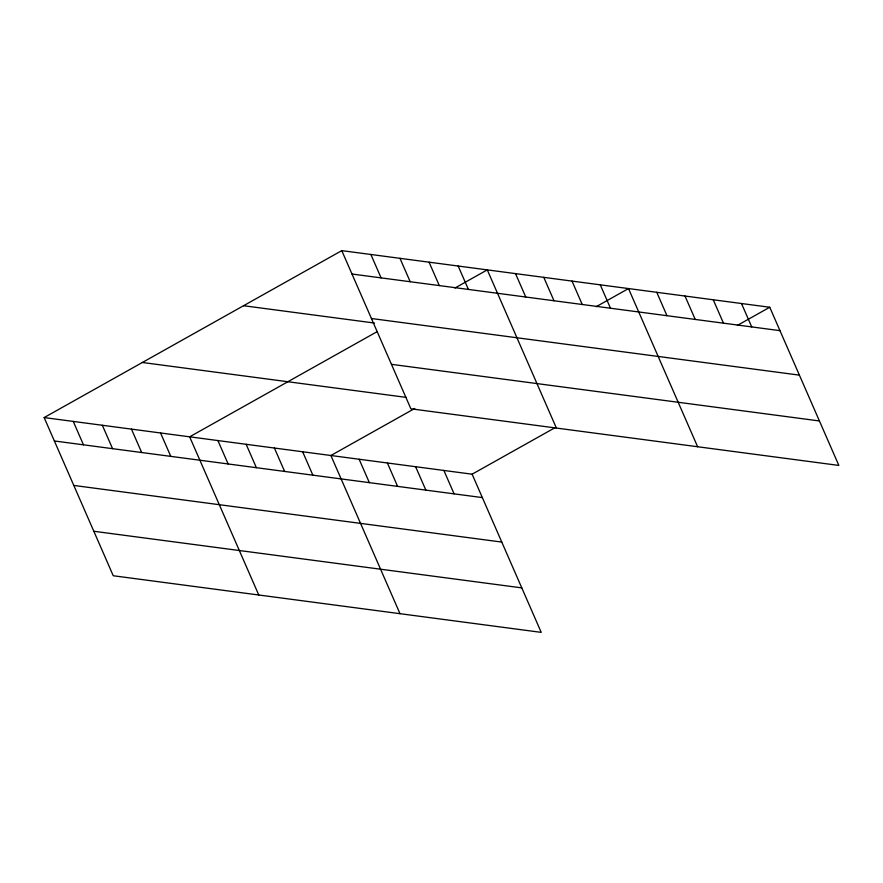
<?xml version="1.0" encoding="UTF-8"?>
<svg xmlns="http://www.w3.org/2000/svg" width="883" height="883" viewBox="0 0 883 883"><rect width="100%" height="100%" fill="white"/><g stroke="black" fill="none" stroke-linecap="round" stroke-linejoin="round"><path stroke-width="1.32" d="M44.15 417.571L472.118 474.193L541.224 632.371L113.256 575.749L44.15 417.571L341.776 250.629L769.744 307.251L838.85 465.429L410.882 408.807L341.776 250.629M377.306 331.566L189.657 436.82L258.763 594.999M454.944 288.024L487.284 269.878L556.389 428.056M414.734 408.476L330.893 455.507L399.999 613.685M596.18 306.71L628.508 288.564L697.614 446.743M472.118 474.193L554.767 427.836M737.404 325.397L769.744 307.251M351.997 274.028L779.965 330.65M371.423 318.509L799.402 375.132M243.553 305.717L374.513 323.046M391.445 364.326L819.424 420.959M142.362 362.483L406.235 397.394M54.371 440.97L482.339 497.593M73.808 485.44L501.776 542.074M93.83 531.268L521.798 587.89M741.499 303.52L751.72 326.92M713.254 299.779L723.475 323.178M685.009 296.048L695.23 319.436M656.764 292.306L666.985 315.706M600.263 284.834L610.495 308.233M572.018 281.092L582.239 304.492M543.773 277.361L553.994 300.75M515.529 273.62L525.749 297.019M458.178 266.037L468.398 289.425M429.083 262.185L439.304 285.584M399.977 258.333L410.198 281.732M370.871 254.481L381.103 277.88M443.873 470.451L454.094 493.851M415.628 466.721L425.849 490.12M387.383 462.979L397.604 486.378M359.138 459.248L369.359 482.648M302.648 451.765L312.869 475.164M274.403 448.034L284.624 471.434M246.147 444.292L256.379 467.692M217.902 440.562L228.134 463.961M160.563 432.968L170.783 456.368M131.457 429.116L141.677 452.515M102.351 425.275L112.571 448.663M73.256 421.423L83.477 444.822"/></g></svg>
